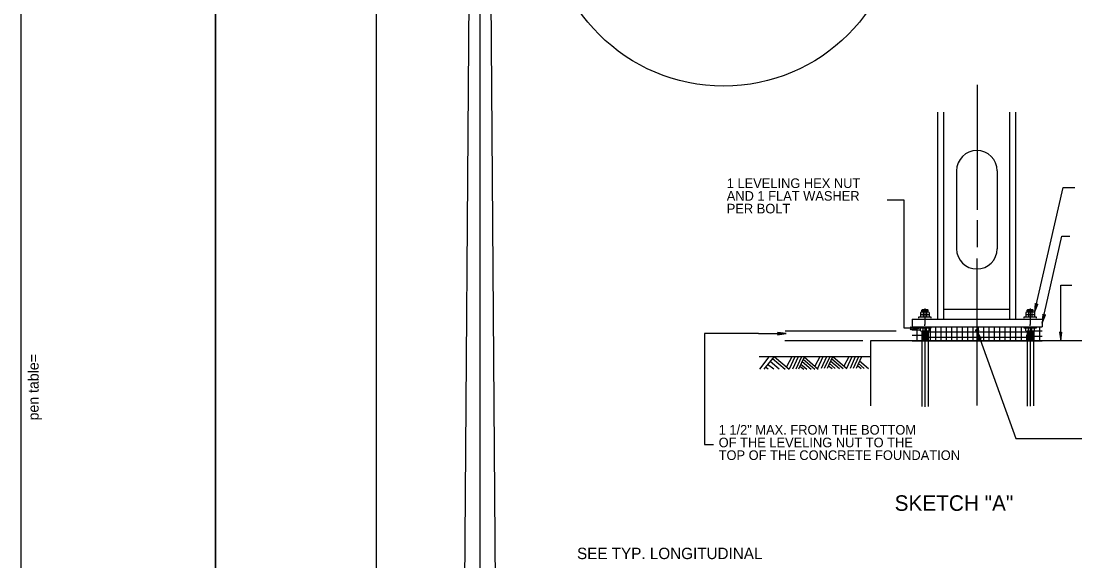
# Model space of a CAD drawing. Extents: x 507453 to 508501, y 495559 to 496219.
# Drawn here: x 507453.3 to 507752.4, y 495733 to 495886.4 of the extents above; entities that cross this region are included whole.
import ezdxf

# ---------------------------------------------------------------- set-up
doc = ezdxf.new("R2010")
doc.units = 0
doc.layers.add('1', color=7, linetype='Continuous')
doc.layers.add('41', color=7, linetype='Continuous')

msp = doc.modelspace()

# ---------------------------------------------------------------- linework, layer by layer
at = {"layer": '1'}
for p, q in [((507508.46, 496203.8), (507508.46, 495573.8)), ((507583.56, 496150.69), (507583.56, 495668.17)), ((507554.1, 495911.93), (507554.1, 495680.45)), ((507580.41, 495893.05), (507578.86, 495680.44)), ((507586.62, 495893.93), (507588.16, 495680.44)), ((507724.68, 495868.35), (507724.68, 495832.83)), ((507713.55, 495801.7), (507713.55, 495860.51)), ((507715.19, 495801.7), (507715.19, 495860.51)), ((507733.99, 495801.7), (507733.99, 495860.51)), ((507735.64, 495801.7), (507735.64, 495860.51)), ((507718.85, 495843.89), (507718.85, 495821.76)), ((507730.39, 495843.89), (507730.39, 495821.76)), ((507740.99, 495803.64), (507749.08, 495839.11)), ((507749.08, 495839.11), (507752.44, 495839.11)), ((507704, 495835.53), (507699.15, 495835.53)), ((507704, 495799.15), (507704, 495835.53)), ((507724.68, 495829.91), (507724.68, 495822.17)), ((507743.16, 495800.63), (507748.74, 495825.31)), ((507748.74, 495825.31), (507751.03, 495825.31)), ((507724.68, 495777.19), (507724.68, 495818.96)), ((507748.42, 495795.57), (507748.42, 495811.44)), ((507748.42, 495811.44), (507751.6, 495811.44)), ((507708.57, 495803.64), (507708.57, 495803.07)), ((507708.57, 495803.07), (507711.08, 495803.07)), ((507708.57, 495802.93), (507708.57, 495802.41)), ((507708.99, 495804.32), (507709.15, 495804.44)), ((507708.99, 495803.78), (507708.99, 495804.32)), ((507708.99, 495804.32), (507710.75, 495804.32)), ((507708.99, 495804.14), (507710.75, 495804.14)), ((507708.99, 495804.08), (507710.75, 495804.08)), ((507708.99, 495803.9), (507710.75, 495803.9)), ((507708.99, 495803.78), (507710.75, 495803.78)), ((507709.15, 495804.44), (507710.58, 495804.44)), ((507709.33, 495803.64), (507709.33, 495803.07)), ((507709.33, 495802.93), (507709.33, 495802.41)), ((507709.83, 495804.74), (507709.83, 495800.24)), ((507710.34, 495803.64), (507710.34, 495803.07)), ((507710.34, 495802.93), (507710.34, 495802.41)), ((507710.58, 495804.44), (507710.75, 495804.32)), ((507710.75, 495803.78), (507710.75, 495804.32)), ((507711.1, 495803.64), (507711.1, 495803.07)), ((507711.1, 495802.93), (507711.1, 495802.41)), ((507715.19, 495804.58), (507733.99, 495804.58)), ((507738.47, 495803.64), (507738.47, 495803.07)), ((507738.47, 495803.07), (507740.98, 495803.07)), ((507738.47, 495802.93), (507738.47, 495802.41)), ((507738.88, 495804.32), (507739.05, 495804.44)), ((507738.88, 495803.78), (507738.88, 495804.32)), ((507738.88, 495804.32), (507740.64, 495804.32)), ((507738.88, 495804.14), (507740.64, 495804.14)), ((507738.88, 495804.08), (507740.64, 495804.08)), ((507738.88, 495803.9), (507740.64, 495803.9)), ((507738.88, 495803.78), (507740.64, 495803.78)), ((507739.05, 495804.44), (507740.48, 495804.44)), ((507739.23, 495803.64), (507739.23, 495803.07)), ((507739.23, 495802.93), (507739.23, 495802.41)), ((507739.73, 495804.74), (507739.73, 495800.24)), ((507740.23, 495803.64), (507740.23, 495803.07)), ((507740.23, 495802.93), (507740.23, 495802.41)), ((507740.48, 495804.44), (507740.64, 495804.32)), ((507740.64, 495803.78), (507740.64, 495804.32)), ((507740.99, 495803.64), (507740.99, 495803.07)), ((507740.99, 495802.93), (507740.99, 495802.41)), ((507706.2, 495801.7), (507743.16, 495801.7)), ((507706.2, 495801.7), (507706.2, 495800.63)), ((507706.2, 495800.63), (507706.2, 495799.56)), ((507708.16, 495802), (507708.16, 495802.41)), ((507708.16, 495802.41), (507708.57, 495802.41)), ((507708.57, 495802.41), (507711.1, 495802.41)), ((507709.83, 495799.82), (507709.83, 495800.24)), ((507711.1, 495802.41), (507711.51, 495802.41)), ((507711.51, 495802.41), (507711.51, 495802)), ((507738.06, 495802), (507738.06, 495802.41)), ((507738.06, 495802.41), (507738.47, 495802.41)), ((507738.47, 495802.41), (507740.99, 495802.41)), ((507739.73, 495799.82), (507739.73, 495800.24)), ((507740.99, 495802.41), (507741.4, 495802.41)), ((507741.4, 495802.41), (507741.4, 495802)), ((507743.16, 495800.63), (507743.16, 495799.56)), ((507662.59, 495797.63), (507647.27, 495797.63)), ((507647.27, 495797.63), (507647.27, 495766.14)), ((507662.59, 495797.63), (507670.49, 495797.63)), ((507701.67, 495798.34), (507670.2, 495798.34)), ((507708.17, 495799.15), (507704, 495799.15)), ((507706.19, 495798.74), (507708.54, 495798.74)), ((507706.2, 495799.56), (507743.16, 495799.56)), ((507706.2, 495797.22), (507709.01, 495797.22)), ((507707.65, 495795.56), (507707.65, 495799.57)), ((507708.17, 495799.15), (507708.17, 495799.56)), ((507708.59, 495799.15), (507708.17, 495799.15)), ((507711.11, 495799.15), (507708.59, 495799.15)), ((507711.11, 495799.15), (507708.59, 495799.15)), ((507708.59, 495798.41), (507708.59, 495799.12)), ((507710.76, 495798.31), (507709, 495798.31)), ((507709, 495798.31), (507709, 495776.92)), ((507710.76, 495798.19), (507709, 495798.19)), ((507710.76, 495798.12), (507709, 495798.12)), ((507710.76, 495798.02), (507709, 495798.02)), ((507710.76, 495797.9), (507709, 495797.9)), ((507710.76, 495797.78), (507709, 495797.78)), ((507710.76, 495797.78), (507709, 495797.78)), ((507710.76, 495797.7), (507709, 495797.7)), ((507710.76, 495797.6), (507709, 495797.6)), ((507710.76, 495797.48), (507709, 495797.48)), ((507710.76, 495797.36), (507709, 495797.36)), ((507710.76, 495797.36), (507709, 495797.36)), ((507710.76, 495797.36), (507709, 495797.36)), ((507710.76, 495797.28), (507709, 495797.28)), ((507710.76, 495797.18), (507709, 495797.18)), ((507710.76, 495797.06), (507709, 495797.06)), ((507710.76, 495796.93), (507709, 495796.93)), ((507710.76, 495796.85), (507709, 495796.85)), ((507709.34, 495798.41), (507709.34, 495799.12)), ((507709.84, 495799.67), (507709.84, 495776.81)), ((507710.35, 495798.41), (507710.35, 495799.12)), ((507710.76, 495798.31), (507710.76, 495776.92)), ((507710.86, 495798.1), (507738.7, 495798.1)), ((507711.52, 495799.15), (507711.11, 495799.15)), ((507711.11, 495798.41), (507711.11, 495799.12)), ((507711.42, 495795.55), (507711.42, 495799.13)), ((507711.52, 495799.56), (507711.52, 495799.15)), ((507712.94, 495795.55), (507712.94, 495799.59)), ((507714.46, 495795.56), (507714.46, 495799.58)), ((507715.98, 495795.56), (507715.98, 495799.57)), ((507717.5, 495795.56), (507717.5, 495799.57)), ((507719.02, 495795.57), (507719.02, 495799.56)), ((507720.54, 495795.57), (507720.54, 495799.55)), ((507722.05, 495795.58), (507722.05, 495799.55)), ((507723.57, 495795.58), (507723.57, 495799.54)), ((507724.7, 495798.33), (507735.66, 495767.87)), ((507725.09, 495795.58), (507725.09, 495799.53)), ((507726.61, 495795.59), (507726.61, 495799.53)), ((507728.13, 495795.59), (507728.13, 495799.52)), ((507729.65, 495795.6), (507729.65, 495799.51)), ((507731.17, 495795.6), (507731.17, 495799.5)), ((507732.69, 495795.61), (507732.69, 495799.5)), ((507734.2, 495795.61), (507734.2, 495799.49)), ((507735.72, 495795.61), (507735.72, 495799.48)), ((507737.24, 495795.62), (507737.24, 495799.48)), ((507738.07, 495799.15), (507738.07, 495799.56)), ((507738.48, 495799.15), (507738.07, 495799.15)), ((507741, 495799.15), (507738.48, 495799.15)), ((507741, 495799.15), (507738.48, 495799.15)), ((507738.48, 495798.41), (507738.48, 495799.12)), ((507738.76, 495795.62), (507738.76, 495797.29)), ((507740.65, 495798.31), (507738.89, 495798.31)), ((507738.89, 495798.31), (507738.89, 495777.01)), ((507740.65, 495798.19), (507738.89, 495798.19)), ((507740.65, 495798.12), (507738.89, 495798.12)), ((507740.65, 495798.02), (507738.89, 495798.02)), ((507740.65, 495797.9), (507738.89, 495797.9)), ((507740.65, 495797.78), (507738.89, 495797.78)), ((507740.65, 495797.78), (507738.89, 495797.78)), ((507740.65, 495797.7), (507738.89, 495797.7)), ((507740.65, 495797.6), (507738.89, 495797.6)), ((507740.65, 495797.48), (507738.89, 495797.48)), ((507740.65, 495797.36), (507738.89, 495797.36)), ((507740.65, 495797.36), (507738.89, 495797.36)), ((507740.65, 495797.36), (507738.89, 495797.36)), ((507740.65, 495797.28), (507738.89, 495797.28)), ((507740.65, 495797.18), (507738.89, 495797.18)), ((507740.65, 495797.06), (507738.89, 495797.06)), ((507740.65, 495796.93), (507738.89, 495796.93)), ((507740.65, 495796.85), (507738.89, 495796.85)), ((507739.24, 495798.41), (507739.24, 495799.12)), ((507739.73, 495799.67), (507739.73, 495777.01)), ((507740.25, 495798.41), (507740.25, 495799.12)), ((507740.62, 495796.87), (507743.16, 495796.87)), ((507740.65, 495798.31), (507740.65, 495777.09)), ((507740.92, 495795.54), (507740.92, 495798.35)), ((507741.41, 495799.15), (507741, 495799.15)), ((507741, 495798.41), (507741, 495799.12)), ((507741.06, 495798.39), (507743.16, 495798.39)), ((507741.41, 495799.56), (507741.41, 495799.15)), ((507742.44, 495795.55), (507742.44, 495799.56)), ((507692.22, 495795.55), (507670.07, 495795.55)), ((507694.39, 495795.57), (507694.39, 495777.15)), ((507754.79, 495795.57), (507694.39, 495795.57)), ((507706.2, 495795.57), (507743.16, 495795.57)), ((507706.21, 495795.7), (507709.06, 495795.7)), ((507710.76, 495796.75), (507709, 495796.75)), ((507710.76, 495796.63), (507709, 495796.63)), ((507710.76, 495796.51), (507709, 495796.51)), ((507710.76, 495796.51), (507709, 495796.51)), ((507710.76, 495796.51), (507709, 495796.51)), ((507710.76, 495796.43), (507709, 495796.43)), ((507710.76, 495796.33), (507709, 495796.33)), ((507710.76, 495796.21), (507709, 495796.21)), ((507710.76, 495796.11), (507709, 495796.11)), ((507710.76, 495796.02), (507709, 495796.02)), ((507710.76, 495795.92), (507709, 495795.92)), ((507710.76, 495795.8), (507709, 495795.8)), ((507710.76, 495795.68), (507709, 495795.68)), ((507710.79, 495796.58), (507738.81, 495796.58)), ((507740.65, 495796.75), (507738.89, 495796.75)), ((507740.65, 495796.63), (507738.89, 495796.63)), ((507740.65, 495796.51), (507738.89, 495796.51)), ((507740.65, 495796.51), (507738.89, 495796.51)), ((507740.65, 495796.51), (507738.89, 495796.51)), ((507740.65, 495796.43), (507738.89, 495796.43)), ((507740.65, 495796.33), (507738.89, 495796.33)), ((507740.65, 495796.21), (507738.89, 495796.21)), ((507740.65, 495796.11), (507738.89, 495796.11)), ((507740.65, 495796.02), (507738.89, 495796.02)), ((507740.65, 495795.92), (507738.89, 495795.92)), ((507740.65, 495795.8), (507738.89, 495795.8)), ((507740.65, 495795.68), (507738.89, 495795.68)), ((507694.39, 495790.99), (507662.85, 495790.99)), ((507665.53, 495790.99), (507662.95, 495787.55)), ((507694.39, 495790.99), (507662.97, 495790.99)), ((507666.94, 495790.99), (507664.15, 495787.55)), ((507667.14, 495790.99), (507671.34, 495787.55)), ((507672.06, 495790.99), (507670.54, 495788.21)), ((507672.89, 495790.99), (507671.31, 495787.57)), ((507673.85, 495790.99), (507672.3, 495787.55)), ((507674.81, 495790.99), (507673.19, 495787.55)), ((507675.6, 495790.94), (507673.99, 495787.55)), ((507675.54, 495790.99), (507679.59, 495787.55)), ((507680.08, 495790.99), (507678.64, 495788.35)), ((507680.92, 495790.99), (507679.41, 495787.72)), ((507681.88, 495790.99), (507680.4, 495787.69)), ((507682.84, 495790.99), (507681.29, 495787.69)), ((507683.65, 495790.99), (507682.09, 495787.69)), ((507683.81, 495790.99), (507687.69, 495787.69)), ((507688.28, 495790.99), (507686.86, 495788.39)), ((507689.12, 495790.99), (507687.63, 495787.76)), ((507690.08, 495790.99), (507688.62, 495787.74)), ((507691.04, 495790.99), (507689.51, 495787.74)), ((507691.85, 495790.99), (507690.3, 495787.74)), ((507665.39, 495787.55), (507664.63, 495788.14)), ((507667.01, 495787.55), (507665.2, 495788.84)), ((507668.52, 495787.55), (507665.89, 495789.7)), ((507666.58, 495790.55), (507670.17, 495787.55)), ((507674.36, 495788.34), (507675.46, 495787.55)), ((507674.68, 495788.99), (507676.32, 495787.55)), ((507675.01, 495789.69), (507677.53, 495787.55)), ((507675.33, 495790.35), (507678.59, 495787.55)), ((507682.46, 495788.48), (507683.56, 495787.69)), ((507682.78, 495789.14), (507684.42, 495787.69)), ((507683.11, 495789.83), (507685.63, 495787.69)), ((507683.43, 495790.49), (507686.69, 495787.69)), ((507690.68, 495788.53), (507691.78, 495787.74)), ((507690.99, 495789.18), (507692.64, 495787.74)), ((507691.33, 495789.87), (507693.84, 495787.74)), ((507735.66, 495767.87), (507758.81, 495767.87)), ((507647.27, 495766.14), (507649.86, 495766.14))]:
    msp.add_line(p, q, dxfattribs=at)
for points in [[(507740.99, 495803.64), (507741.89, 495805.98), (507741.49, 495805.8), (507741.2, 495806.14)], [(507743.16, 495800.63), (507744.05, 495802.97), (507743.65, 495802.79), (507743.36, 495803.13)], [(507670.49, 495797.63), (507668.01, 495797.98), (507668.28, 495797.63), (507668.01, 495797.27)], [(507708.17, 495799.15), (507705.69, 495799.5), (507705.96, 495799.15), (507705.69, 495798.79)], [(507724.7, 495798.33), (507725.21, 495795.87), (507725.45, 495796.24), (507725.87, 495796.11)], [(507748.42, 495795.57), (507748.77, 495798.05), (507748.42, 495797.79), (507748.07, 495798.05)]]:
    msp.add_lwpolyline(points, close=True, dxfattribs=at)
for centre, radius in [((507652.72, 495917.91), 49.96), ((507724.68, 495798.5), 0.366), ((507724.68, 495798.5), 0.232)]:
    msp.add_circle(centre, radius, dxfattribs=at)
for centre, start, end in [((507724.62, 495843.89), 0, 180), ((507724.62, 495821.76), 180, 0)]:
    msp.add_arc(centre, 5.77, start, end, dxfattribs=at)
for centre, major_axis, start_param, end_param in [((507708.95, 495803.28), (0.63, 0), 0.927295, 2.214297), ((507708.95, 495802.57), (0.63, 0), 0.927295, 2.214297), ((507709.84, 495802.97), (1.07, 0), 1.080839, 2.060754), ((507709.84, 495802.26), (1.07, 0), 1.080839, 2.060754), ((507710.72, 495803.28), (0.63, 0), 0.927295, 2.214297), ((507710.72, 495802.57), (0.63, 0), 0.927295, 2.214297), ((507738.85, 495803.28), (0.63, 0), 0.927295, 2.214297), ((507738.85, 495802.57), (0.63, 0), 0.927295, 2.214297), ((507739.73, 495802.97), (1.07, 0), 1.080839, 2.060754), ((507739.73, 495802.26), (1.07, 0), 1.080839, 2.060754), ((507740.61, 495803.28), (0.63, 0), 0.927295, 2.214297), ((507740.61, 495802.57), (0.63, 0), 0.927295, 2.214297), ((507708.96, 495798.77), (-0.63, 0), 0.927295, 2.214297), ((507709.85, 495799.08), (-1.07, 0), 1.080839, 2.060754), ((507710.73, 495798.77), (-0.63, 0), 0.927295, 2.214297), ((507738.86, 495798.77), (-0.63, 0), 0.927295, 2.214297), ((507739.74, 495799.08), (-1.07, 0), 1.080839, 2.060754), ((507740.62, 495798.77), (-0.63, 0), 0.927295, 2.214297)]:
    msp.add_ellipse(centre, major_axis=major_axis, ratio=0.708535, start_param=start_param, end_param=end_param, dxfattribs=at)
at = {"layer": '41'}
for points in [[(507453.28, 496218.8), (508501.46, 496218.8), (508501.46, 495558.8), (507453.28, 495558.8)], [(507508.46, 496203.8), (508498.46, 496203.8), (508498.46, 495573.8), (507508.46, 495573.8)]]:
    msp.add_lwpolyline(points, close=True, dxfattribs=at)

# ---------------------------------------------------------------- texts
at = {"layer": '1'}
for s, height, p in [('1 LEVELING HEX NUT ', 2.7286, (507653.61, 495839)), ('AND 1 FLAT WASHER', 2.7286, (507653.61, 495835.4)), ('PER BOLT', 2.729, (507653.61, 495831.79)), ('1 1/2" MAX. FROM THE BOTTOM', 2.7286, (507651.31, 495768.93)), ('OF THE LEVELING NUT TO THE', 2.7286, (507651.31, 495765.33)), ('TOP OF THE CONCRETE FOUNDATION', 2.7286, (507651.31, 495761.72)), ('SKETCH "A"', 4.41, (507701.27, 495747.27)), ('SEE TYP. LONGITUDINAL', 3.2339, (507611.11, 495733.55))]:
    msp.add_text(s, height=height, dxfattribs=at).set_placement(p)
for s, height, p in [('...................pentable..................', 0.0432, (507458.28, 495796.87)), ('pen table=', 3, (507458.28, 495772.96))]:
    msp.add_text(s, height=height, rotation=90, dxfattribs=at).set_placement(p)

doc.saveas('drawing.dxf')
